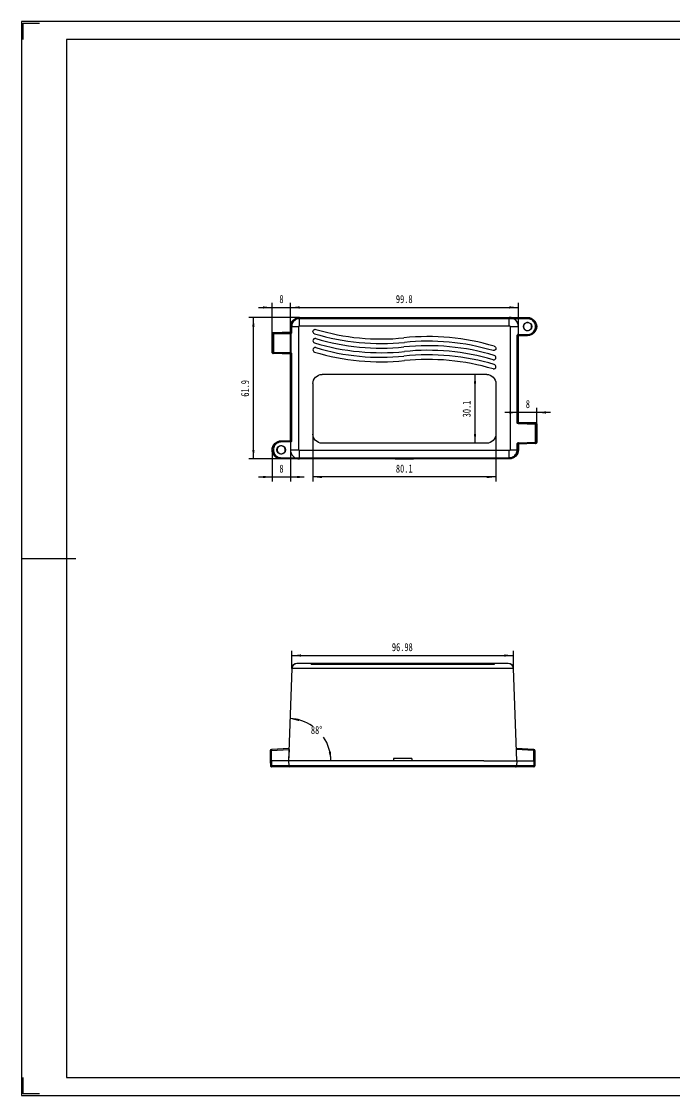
# Model space of a CAD drawing. Header units: millimetres. Extents: x 740 to 1405, y -292 to 177.
# Drawn here: x 739.7 to 1025.5, y -292.2 to 177.5 of the extents above; entities that cross this region are included whole.
import ezdxf

# ---------------------------------------------------------------- set-up
doc = ezdxf.new("R2010")
doc.units = ezdxf.units.MM
doc.layers.get('0').update_dxf_attribs({"lineweight": 0})
for name, color, linetype, lineweight in [('CAXA4', 3, 'Continuous', 25), ('图框_内框线', 5, 'Continuous', 50), ('图框_外框线', 7, 'Continuous', 0), ('图框_角线', 5, 'Continuous', 140)]:
    doc.layers.add(name, color=color, linetype=linetype, lineweight=lineweight)
doc.styles.add('标准', font='', dxfattribs={"width": 0.667})
doc.styles.get('标准').set_extended_font_data('FangSong_GB2312')
doc.dimstyles.new('标准', dxfattribs={"dimtxt": 3.5, "dimasz": 4, "dimexe": 2, "dimexo": 0, "dimtad": 1, "dimdsep": 46, "dimtxsty": '标准', "dimcen": 0, "dimdle": 6, "dimazin": 2, "dimtfac": 1, "dimtdec": 3, "dimtmove": 0, "dimatfit": 3, "dimfxl": 0, "dimtolj": 1, "dimtzin": 0, "dimarcsym": 0})

# ---------------------------------------------------------------- blocks, each defined once
blk = doc.blocks.new('*CAXBLOCK01')
at = {"layer": 'CAXA4', "linetype": 'Continuous', "lineweight": 25}
for points in [[(867.23, -21.71), (871.23, -21.21), (871.23, -22.21)], [(947.33, -21.71), (943.33, -21.21), (943.33, -22.21)]]:
    blk.add_hatch(color=0, dxfattribs=at).paths.add_polyline_path(points, flags=0)
at = {"layer": 'CAXA4', "color": 0, "linetype": 'Continuous', "lineweight": 25}
for p, q in [((867.23, -2.94), (867.23, -23.71)), ((947.33, -2.94), (947.33, -23.71)), ((947.33, -21.71), (867.23, -21.71))]:
    blk.add_line(p, q, dxfattribs=at)
at = {"layer": 'CAXA4', "color": 0, "linetype": 'Continuous', "lineweight": 25, "insert": (903.55, -16.29), "char_height": 3.5, "attachment_point": 1, "style": '标准'}
blk.add_mtext('\\fFangSong_GB2312|b0|i0|p34;80.1', dxfattribs=at)
blk = doc.blocks.new('*CAXBLOCK12')
at = {"layer": 'CAXA4', "linetype": 'Continuous', "lineweight": 25}
for points in [[(938.17, 23.16), (938.67, 19.16), (937.67, 19.16)], [(938.17, -6.94), (938.67, -2.94), (937.67, -2.94)]]:
    blk.add_hatch(color=0, dxfattribs=at).paths.add_polyline_path(points, flags=0)
at = {"layer": 'CAXA4', "color": 0, "linetype": 'Continuous', "lineweight": 25}
for p, q in [((943.33, 23.16), (936.17, 23.16)), ((938.17, -6.94), (938.17, 23.16)), ((943.33, -6.94), (936.17, -6.94))]:
    blk.add_line(p, q, dxfattribs=at)
at = {"layer": 'CAXA4', "color": 0, "linetype": 'Continuous', "lineweight": 25, "insert": (932.75, 4.38), "char_height": 3.5, "attachment_point": 1, "rotation": 90, "style": '标准'}
blk.add_mtext('\\fFangSong_GB2312|b0|i0|p34;30.1', dxfattribs=at)
blk = doc.blocks.new('*CAXBLOCK23')
at = {"layer": 'CAXA4', "linetype": 'Continuous', "lineweight": 25}
for points in [[(857.38, 52.42), (861.38, 51.92), (861.38, 52.92)], [(957.18, 52.42), (953.18, 51.92), (953.18, 52.92)]]:
    blk.add_hatch(color=0, dxfattribs=at).paths.add_polyline_path(points, flags=0)
at = {"layer": 'CAXA4', "color": 0, "linetype": 'Continuous', "lineweight": 25}
for p, q in [((857.38, 32.06), (857.38, 54.42)), ((857.38, 52.42), (957.18, 52.42)), ((957.18, 2.16), (957.18, 54.42))]:
    blk.add_line(p, q, dxfattribs=at)
at = {"layer": 'CAXA4', "color": 0, "linetype": 'Continuous', "lineweight": 25, "insert": (903.55, 57.84), "char_height": 3.5, "attachment_point": 1, "style": '标准'}
blk.add_mtext('\\fFangSong_GB2312|b0|i0|p34;99.8', dxfattribs=at)
blk = doc.blocks.new('*CAXBLOCK34')
at = {"layer": 'CAXA4', "linetype": 'Continuous', "lineweight": 25}
for points in [[(841.21, 48.06), (841.71, 44.06), (840.71, 44.06)], [(841.21, -13.84), (841.71, -9.84), (840.71, -9.84)]]:
    blk.add_hatch(color=0, dxfattribs=at).paths.add_polyline_path(points, flags=0)
at = {"layer": 'CAXA4', "color": 0, "linetype": 'Continuous', "lineweight": 25}
for p, q in [((861.38, 48.06), (839.21, 48.06)), ((841.21, -13.84), (841.21, 48.06)), ((853.38, -13.84), (839.21, -13.84))]:
    blk.add_line(p, q, dxfattribs=at)
at = {"layer": 'CAXA4', "color": 0, "linetype": 'Continuous', "lineweight": 25, "insert": (835.79, 13.38), "char_height": 3.5, "attachment_point": 1, "rotation": 90, "style": '标准'}
blk.add_mtext('\\fFangSong_GB2312|b0|i0|p34;61.9', dxfattribs=at)
blk = doc.blocks.new('*CAXBLOCK45')
at = {"layer": 'CAXA4', "linetype": 'Continuous', "lineweight": 25}
for points in [[(849.38, 52.42), (845.38, 51.92), (845.38, 52.92)], [(857.38, 52.42), (861.38, 51.92), (861.38, 52.92)]]:
    blk.add_hatch(color=0, dxfattribs=at).paths.add_polyline_path(points, flags=0)
at = {"layer": 'CAXA4', "color": 0, "linetype": 'Continuous', "lineweight": 25}
for p, q in [((843.38, 52.42), (863.38, 52.42)), ((849.38, 40.82), (849.38, 54.42)), ((857.38, 32.06), (857.38, 54.42))]:
    blk.add_line(p, q, dxfattribs=at)
at = {"layer": 'CAXA4', "color": 0, "linetype": 'Continuous', "lineweight": 25, "insert": (852.58, 57.84), "char_height": 3.5, "attachment_point": 1, "style": '标准'}
blk.add_mtext('\\fFangSong_GB2312|b0|i0|p34;8', dxfattribs=at)
blk = doc.blocks.new('*CAXBLOCK56')
at = {"layer": 'CAXA4', "linetype": 'Continuous', "lineweight": 25}
for points in [[(849.38, -21.71), (845.38, -22.21), (845.38, -21.21)], [(857.38, -21.71), (861.38, -22.21), (861.38, -21.21)]]:
    blk.add_hatch(color=0, dxfattribs=at).paths.add_polyline_path(points, flags=0)
at = {"layer": 'CAXA4', "color": 0, "linetype": 'Continuous', "lineweight": 25}
for p, q in [((849.38, -9.84), (849.38, -23.71)), ((857.38, -9.84), (857.38, -23.71)), ((843.38, -21.71), (863.38, -21.71))]:
    blk.add_line(p, q, dxfattribs=at)
at = {"layer": 'CAXA4', "color": 0, "linetype": 'Continuous', "lineweight": 25, "insert": (852.58, -16.29), "char_height": 3.5, "attachment_point": 1, "style": '标准'}
blk.add_mtext('\\fFangSong_GB2312|b0|i0|p34;8', dxfattribs=at)
blk = doc.blocks.new('*CAXBLOCK67')
at = {"layer": 'CAXA4', "linetype": 'Continuous', "lineweight": 25}
for points in [[(957.18, 6.51), (953.18, 7.01), (953.18, 6.01)], [(965.18, 6.51), (969.18, 7.01), (969.18, 6.01)]]:
    blk.add_hatch(color=0, dxfattribs=at).paths.add_polyline_path(points, flags=0)
at = {"layer": 'CAXA4', "color": 0, "linetype": 'Continuous', "lineweight": 25}
for p, q in [((971.18, 6.51), (951.18, 6.51)), ((957.18, 2.16), (957.18, 8.51)), ((965.18, 1.42), (965.18, 8.51))]:
    blk.add_line(p, q, dxfattribs=at)
at = {"layer": 'CAXA4', "color": 0, "linetype": 'Continuous', "lineweight": 25, "insert": (960.38, 11.93), "char_height": 3.5, "attachment_point": 1, "style": '标准'}
blk.add_mtext('\\fFangSong_GB2312|b0|i0|p34;8', dxfattribs=at)
blk = doc.blocks.new('*CAXBLOCK1415')
at = {"layer": 'CAXA4', "linetype": 'Continuous', "lineweight": 25}
for points in [[(857.25, -127.38), (861.32, -127.47), (861.07, -128.44)], [(875.1, -145.87), (875.16, -141.8), (874.18, -142.01)]]:
    blk.add_hatch(color=0, dxfattribs=at).paths.add_polyline_path(points, flags=0)
at = {"layer": 'CAXA4', "color": 0, "linetype": 'Continuous', "lineweight": 25}
for start, end in [(55.5135, 88), (0, 34.4062)]:
    blk.add_arc((856.6, -145.87), 18.5, start, end, dxfattribs=at)
at = {"layer": 'CAXA4', "color": 0, "linetype": 'Continuous', "lineweight": 25, "insert": (866.36, -130.62), "char_height": 3.5, "attachment_point": 1, "style": '标准'}
blk.add_mtext('\\fFangSong_GB2312|b0|i0|p34;88{%%D}', dxfattribs=at)
blk = doc.blocks.new('*CAXBLOCK1516')
at = {"layer": 'CAXA4', "linetype": 'Continuous', "lineweight": 25}
for points in [[(858.01, -99.77), (862.01, -100.27), (862.01, -99.27)], [(954.99, -99.77), (950.99, -100.27), (950.99, -99.27)]]:
    blk.add_hatch(color=0, dxfattribs=at).paths.add_polyline_path(points, flags=0)
at = {"layer": 'CAXA4', "color": 0, "linetype": 'Continuous', "lineweight": 25}
for p, q in [((858.01, -105.44), (858.01, -97.77)), ((954.99, -105.44), (954.99, -97.77)), ((858.01, -99.77), (954.99, -99.77))]:
    blk.add_line(p, q, dxfattribs=at)
at = {"layer": 'CAXA4', "color": 0, "linetype": 'Continuous', "lineweight": 25, "insert": (901.8, -94.35), "char_height": 3.5, "attachment_point": 1, "style": '标准'}
blk.add_mtext('\\fFangSong_GB2312|b0|i0|p34;96.98', dxfattribs=at)

msp = doc.modelspace()

# ---------------------------------------------------------------- linework, layer by layer
at = {"linetype": 'Continuous', "lineweight": 25}
for p, q in [((861.375, 44.395), (861.375, 48.056)), ((861.375, 48.056), (961.175, 48.056)), ((861.375, 47.974), (961.175, 47.974)), ((961.175, 47.494), (861.375, 47.494)), ((953.175, 44.395), (953.175, 48.056)), ((961.175, 47.494), (961.175, 48.056)), ((857.375, 44.056), (857.375, 41.556)), ((857.375, 44.056), (861.036, 44.056)), ((857.457, 41.476), (857.457, 44.056)), ((857.937, 44.056), (857.937, 41.524)), ((861.036, 44.056), (861.065, 44.193)), ((861.036, -9.844), (861.036, 44.056)), ((861.065, 44.193), (861.147, 44.307)), ((861.147, 44.307), (861.253, 44.373)), ((861.253, 44.373), (861.375, 44.395)), ((861.375, 44.395), (953.175, 44.395)), ((953.175, 44.395), (953.313, 44.366)), ((953.313, 44.366), (953.427, 44.284)), ((953.427, 44.284), (953.492, 44.178)), ((953.492, 44.178), (953.515, 44.056)), ((953.515, 44.056), (957.175, 44.056)), ((953.515, 44.056), (953.515, -9.844)), ((957.175, 2.156), (957.175, 44.056)), ((964.613, 44.056), (965.175, 44.056)), ((849.375, 40.821), (849.375, 32.79)), ((849.375, 40.821), (849.457, 40.741)), ((849.375, 40.821), (849.825, 40.821)), ((849.457, 32.87), (849.457, 40.741)), ((849.937, 40.741), (849.457, 40.741)), ((849.859, 41.321), (849.75, 41.3)), ((849.825, 40.821), (849.825, 32.79)), ((849.845, 40.841), (857.568, 41.083)), ((857.553, 41.561), (849.859, 41.321)), ((849.942, 41.241), (849.859, 41.321)), ((849.957, 40.762), (849.937, 40.741)), ((849.937, 40.741), (849.937, 32.87)), ((849.942, 41.241), (857.457, 41.476)), ((849.957, 40.762), (849.942, 41.241)), ((857.424, 40.995), (849.957, 40.762)), ((857.802, 41.142), (857.375, 41.556)), ((857.424, 40.995), (857.409, 41.475)), ((857.629, 41.028), (857.424, 40.995)), ((857.937, 41.524), (857.457, 41.524)), ((857.57, 41.083), (857.57, 32.529)), ((857.937, 41.524), (857.91, 41.318)), ((956.613, 40.09), (956.641, 40.299)), ((956.613, 40.09), (957.093, 40.09)), ((956.613, 2.124), (956.613, 40.09)), ((956.754, 40.477), (957.175, 40.056)), ((956.932, 40.59), (957.141, 40.618)), ((961.175, 40.138), (957.093, 40.138)), ((957.093, 2.076), (957.093, 40.138)), ((957.141, 40.618), (961.175, 40.618)), ((957.141, 40.618), (957.141, 40.138)), ((961.175, 40.056), (957.175, 40.056)), ((961.175, 40.056), (961.175, 40.618)), ((849.375, 32.79), (849.457, 32.87)), ((849.375, 32.79), (849.825, 32.79)), ((849.937, 32.87), (849.457, 32.87)), ((849.75, 32.311), (849.859, 32.291)), ((857.568, 32.529), (849.845, 32.77)), ((849.859, 32.291), (849.942, 32.37)), ((857.553, 32.05), (849.859, 32.291)), ((849.937, 32.87), (849.957, 32.85)), ((849.957, 32.85), (849.942, 32.37)), ((849.942, 32.37), (857.457, 32.136)), ((849.957, 32.85), (857.424, 32.616)), ((857.802, 32.469), (857.375, 32.056)), ((857.375, 32.056), (857.375, -9.844)), ((857.424, 32.616), (857.409, 32.137)), ((857.424, 32.616), (857.629, 32.583)), ((857.457, -5.926), (857.457, 32.136)), ((857.937, 32.088), (857.457, 32.088)), ((857.91, 32.293), (857.937, 32.088)), ((857.937, 32.088), (857.937, -5.878)), ((867.225, 19.156), (867.225, -2.944)), ((943.325, 23.156), (871.225, 23.156)), ((947.325, 19.156), (947.325, -2.944)), ((956.613, 2.124), (957.093, 2.124)), ((956.64, 1.918), (956.613, 2.124)), ((956.748, 1.742), (957.175, 2.156)), ((957.126, 1.595), (956.921, 1.628)), ((956.983, 1.683), (964.706, 1.441)), ((964.691, 1.921), (956.999, 2.161)), ((957.093, 2.076), (964.608, 1.841)), ((957.126, 1.595), (957.141, 2.075)), ((964.593, 1.362), (957.126, 1.595)), ((964.593, 1.362), (964.608, 1.841)), ((964.613, 1.341), (964.593, 1.362)), ((964.691, 1.921), (964.608, 1.841)), ((964.613, 1.341), (965.093, 1.341)), ((964.613, -6.53), (964.613, 1.341)), ((964.8, 1.9), (964.691, 1.921)), ((965.175, 1.421), (964.725, 1.421)), ((964.725, -6.61), (964.725, 1.421)), ((965.175, 1.421), (965.093, 1.341)), ((965.093, 1.341), (965.093, -6.53)), ((965.175, 1.421), (965.175, -6.61)), ((853.375, -6.406), (853.375, -5.844)), ((853.375, -5.844), (857.375, -5.844)), ((853.375, -5.926), (857.457, -5.926)), ((857.409, -6.406), (853.375, -6.406)), ((857.797, -6.266), (857.375, -5.844)), ((857.409, -6.406), (857.409, -5.926)), ((857.619, -6.378), (857.409, -6.406)), ((857.937, -5.878), (857.457, -5.878)), ((857.937, -5.878), (857.909, -6.088)), ((943.325, -6.944), (871.225, -6.944)), ((956.613, -7.312), (956.64, -7.107)), ((956.613, -7.312), (957.093, -7.312)), ((956.613, -9.844), (956.613, -7.312)), ((956.748, -6.931), (957.175, -7.344)), ((956.921, -6.817), (957.126, -6.784)), ((964.706, -6.63), (956.983, -6.871)), ((964.691, -7.109), (956.999, -7.35)), ((964.608, -7.03), (957.093, -7.264)), ((957.093, -9.844), (957.093, -7.264)), ((957.126, -6.784), (964.593, -6.55)), ((957.126, -6.784), (957.141, -7.263)), ((957.175, -7.344), (957.175, -9.844)), ((964.593, -6.55), (964.613, -6.53)), ((964.593, -6.55), (964.608, -7.03)), ((964.608, -7.03), (964.691, -7.109)), ((964.613, -6.53), (965.093, -6.53)), ((964.691, -7.109), (964.8, -7.089)), ((965.175, -6.61), (964.725, -6.61)), ((965.175, -6.61), (965.093, -6.53)), ((849.375, -9.844), (849.937, -9.844)), ((853.375, -13.844), (853.375, -13.282)), ((853.375, -13.282), (953.175, -13.282)), ((953.175, -13.762), (853.375, -13.762)), ((953.175, -13.844), (853.375, -13.844)), ((857.375, -9.844), (861.036, -9.844)), ((861.058, -9.966), (861.036, -9.844)), ((861.123, -10.072), (861.058, -9.966)), ((861.237, -10.155), (861.123, -10.072)), ((861.375, -10.184), (861.237, -10.155)), ((861.375, -13.844), (861.375, -10.184)), ((953.175, -10.184), (861.375, -10.184)), ((903.275, -13.809), (911.275, -13.809)), ((953.297, -10.161), (953.175, -10.184)), ((953.175, -13.844), (953.175, -10.184)), ((953.403, -10.096), (953.297, -10.161)), ((953.486, -9.982), (953.403, -10.096)), ((953.515, -9.844), (953.486, -9.982)), ((953.515, -9.844), (957.175, -9.844)), ((860.261, -103.273), (859.581, -103.378)), ((860.6, -103.273), (860.261, -103.273)), ((952.4, -103.273), (860.6, -103.273)), ((866.45, -103.273), (866.45, -103.773)), ((867.16, -103.273), (867.16, -103.773)), ((867.741, -103.273), (867.741, -103.773)), ((870.45, -103.273), (870.45, -103.773)), ((906.294, -103.273), (906.294, -103.773)), ((906.5, -103.273), (906.5, -103.773)), ((942.55, -103.273), (942.55, -103.773)), ((945.265, -103.273), (945.265, -103.773)), ((945.835, -103.273), (945.835, -103.773)), ((946.55, -103.273), (946.55, -103.773)), ((952.74, -103.273), (952.4, -103.273)), ((858.012, -105.444), (856.6, -145.873)), ((954.988, -105.444), (858.012, -105.444)), ((946.55, -103.773), (866.45, -103.773)), ((956.4, -145.873), (954.988, -105.444)), ((856.793, -140.361), (849.07, -140.843)), ((849.085, -141.322), (856.776, -140.842)), ((856.778, -140.841), (856.6, -145.873)), ((963.931, -140.843), (956.208, -140.361)), ((963.916, -141.322), (956.224, -140.842)), ((849.085, -141.322), (848.6, -141.323)), ((848.6, -141.323), (848.6, -145.873)), ((849.085, -145.873), (849.085, -141.322)), ((910.5, -144.873), (902.5, -144.873)), ((902.5, -144.873), (902.5, -145.873)), ((910.5, -144.873), (910.5, -145.873)), ((963.916, -141.322), (964.4, -141.323)), ((963.916, -145.873), (963.916, -141.322)), ((964.4, -141.323), (964.4, -145.873)), ((848.6, -145.873), (848.682, -148.011)), ((857.8, -145.873), (848.6, -145.873)), ((848.682, -148.011), (848.724, -148.189)), ((964.318, -148.011), (848.682, -148.011)), ((849.085, -145.873), (849.167, -148.011)), ((852.6, -148.473), (849.162, -148.473)), ((856.634, -148.473), (852.6, -148.473)), ((856.6, -145.873), (856.682, -148.011)), ((856.634, -148.473), (856.634, -148.011)), ((857.162, -148.473), (856.634, -148.473)), ((856.682, -148.011), (856.724, -148.189)), ((856.83, -148.339), (856.724, -148.189)), ((955.838, -148.473), (857.162, -148.473)), ((860.8, -145.873), (857.8, -145.873)), ((942, -145.873), (860.8, -145.873)), ((942, -145.873), (955.301, -145.873)), ((955.301, -145.873), (964.4, -145.873)), ((956.366, -148.473), (955.838, -148.473)), ((956.171, -148.338), (956.277, -148.189)), ((956.277, -148.186), (956.173, -148.337)), ((956.318, -148.011), (956.277, -148.186)), ((956.4, -145.873), (956.318, -148.011)), ((956.366, -148.473), (956.366, -148.011)), ((960.4, -148.473), (956.366, -148.473)), ((963.838, -148.473), (960.4, -148.473)), ((963.916, -145.873), (963.834, -148.011)), ((963.838, -148.473), (964.018, -148.438)), ((964.276, -148.189), (964.318, -148.011)), ((964.4, -145.873), (964.318, -148.011))]:
    msp.add_line(p, q, dxfattribs=at)
for points in [[(849.519, 41.173), (849.465, 41.105), (849.422, 41.022), (849.392, 40.927), (849.375, 40.821)], [(849.375, 32.791), (849.392, 32.685), (849.422, 32.589), (849.465, 32.507), (849.519, 32.439)], [(965.175, 1.421), (965.159, 1.527), (965.129, 1.622), (965.085, 1.705), (965.031, 1.773)], [(965.031, -6.961), (965.085, -6.893), (965.129, -6.811), (965.159, -6.715), (965.175, -6.609)], [(954.531, -104.16), (954.035, -103.683), (953.419, -103.378), (952.74, -103.273)], [(859.581, -103.378), (858.965, -103.683), (858.47, -104.16), (858.142, -104.764), (858.012, -105.444)], [(954.988, -105.444), (954.858, -104.764), (954.53, -104.16)], [(848.724, -148.189), (848.829, -148.338), (848.982, -148.438), (849.162, -148.473)], [(856.682, -148.01), (856.693, -148.092), (856.716, -148.169), (856.75, -148.238)], [(856.692, -148.09), (856.714, -148.166), (856.747, -148.234)], [(857.162, -148.473), (856.983, -148.438), (856.83, -148.339)], [(956.173, -148.337), (956.019, -148.437), (955.838, -148.473)], [(956.251, -148.238), (956.284, -148.169), (956.308, -148.093)], [(956.253, -148.234), (956.286, -148.166), (956.308, -148.091), (956.318, -148.011)], [(964.018, -148.438), (964.171, -148.338), (964.277, -148.189)]]:
    msp.add_lwpolyline(points, dxfattribs=at)
for centre in [(961.175, 44.056), (853.375, -9.844)]:
    msp.add_circle(centre, 1.85, dxfattribs=at)
for centre, radius, start, end in [((897.016, 136.948), 98.319, 253.14932, 275.86898), ((897.017, 136.954), 100.325, 253.14932, 275.86898), ((897.016, 132.948), 98.319, 253.14932, 275.86898), ((917.535, -62.639), 102.322, 73.4918, 95.87064), ((917.536, -62.633), 100.316, 73.4918, 95.87064), ((957.111, 40.127), 0.5, 135.58394, 159.86548), ((957.104, 40.12), 0.5, 110.13452, 134.41607), ((897.017, 132.954), 100.325, 253.14932, 275.86898), ((897.017, 128.954), 100.325, 253.14932, 275.86898), ((897.016, 128.948), 98.319, 253.14932, 275.86898), ((917.535, -66.639), 102.322, 73.4918, 95.87064), ((917.536, -66.633), 100.316, 73.4918, 95.87064), ((917.535, -70.639), 102.322, 73.4918, 95.87064), ((917.536, -70.633), 100.316, 73.4918, 95.87064), ((860.261, -105.523), 2.25, 90, 178), ((952.74, -105.523), 2.25, 2, 90), ((849.08, -141.323), 0.48, 93.57633, 180), ((963.92, -141.323), 0.48, 0, 86.42367), ((849.162, -147.993), 0.48, 182.2026, 270), ((857.162, -147.993), 0.48, 182.2026, 270), ((955.838, -147.993), 0.48, 270, 357.7974), ((963.838, -147.993), 0.48, 270, 357.7974)]:
    msp.add_arc(centre, radius, start, end, dxfattribs=at)
for points in [[(857.375, 44.056), (857.375, 46.15), (859.281, 48.056), (861.375, 48.056)], [(857.457, 44.056), (857.457, 46.107), (859.324, 47.974), (861.375, 47.974)], [(957.175, 44.056), (957.175, 46.15), (955.269, 48.056), (953.175, 48.056)], [(961.175, 48.056), (963.269, 48.056), (965.175, 46.15), (965.175, 44.056)], [(961.175, 47.974), (963.226, 47.974), (965.093, 46.107), (965.093, 44.056)], [(867.225, 41.894), (867.225, 42.516), (867.921, 43.032), (868.516, 42.851)], [(965.175, 44.056), (965.175, 41.961), (963.269, 40.056), (961.175, 40.056)], [(965.093, 44.056), (965.093, 42.004), (963.226, 40.138), (961.175, 40.138)], [(849.859, 41.321), (849.628, 41.314), (849.375, 41.053), (849.375, 40.821)], [(867.935, 40.938), (867.528, 41.061), (867.225, 41.469), (867.225, 41.894)], [(868.516, 38.851), (867.921, 39.032), (867.225, 38.516), (867.225, 37.894)], [(867.225, 37.894), (867.225, 37.469), (867.528, 37.061), (867.935, 36.938)], [(868.516, 34.851), (867.921, 35.032), (867.225, 34.516), (867.225, 33.894)], [(867.225, 33.894), (867.225, 33.469), (867.528, 33.061), (867.935, 32.938)], [(947.325, 34.505), (947.325, 33.886), (946.635, 33.37), (946.04, 33.547)], [(946.61, 35.464), (947.02, 35.342), (947.325, 34.933), (947.325, 34.505)], [(849.375, 32.79), (849.375, 32.558), (849.628, 32.298), (849.859, 32.291)], [(946.04, 29.547), (946.635, 29.37), (947.325, 29.886), (947.325, 30.505)], [(947.325, 30.505), (947.325, 30.933), (947.02, 31.342), (946.61, 31.464)], [(946.04, 25.547), (946.635, 25.37), (947.325, 25.886), (947.325, 26.505)], [(947.325, 26.505), (947.325, 26.933), (947.02, 27.342), (946.61, 27.464)], [(867.225, 19.156), (867.225, 21.25), (869.131, 23.156), (871.225, 23.156)], [(943.325, 23.156), (945.419, 23.156), (947.325, 21.25), (947.325, 19.156)], [(964.691, 1.921), (964.923, 1.914), (965.175, 1.653), (965.175, 1.421)], [(871.225, -6.944), (869.131, -6.944), (867.225, -5.039), (867.225, -2.944)], [(947.325, -2.944), (947.325, -5.039), (945.419, -6.944), (943.325, -6.944)], [(849.375, -9.844), (849.375, -7.75), (851.281, -5.844), (853.375, -5.844)], [(849.457, -9.844), (849.457, -7.793), (851.324, -5.926), (853.375, -5.926)], [(964.691, -7.109), (964.923, -7.102), (965.175, -6.842), (965.175, -6.61)], [(853.375, -13.844), (851.281, -13.844), (849.375, -11.939), (849.375, -9.844)], [(853.375, -13.762), (851.324, -13.762), (849.457, -11.896), (849.457, -9.844)], [(857.375, -9.844), (857.375, -11.939), (859.281, -13.844), (861.375, -13.844)], [(957.175, -9.844), (957.175, -11.939), (955.269, -13.844), (953.175, -13.844)], [(957.093, -9.844), (957.093, -11.896), (955.226, -13.762), (953.175, -13.762)]]:
    msp.add_open_spline(points, degree=3, dxfattribs=at)
for points, knots in [([(861.375, 47.494), (861.082, 47.496), (860.482, 47.418), (859.641, 47.07), (858.909, 46.51), (858.353, 45.775), (858.009, 44.938), (857.933, 44.344), (857.937, 44.056)], [0, 0, 0, 0, 0.8794972, 1.7898986, 2.6996895, 3.6142486, 4.5214983, 5.3856849, 5.3856849, 5.3856849, 5.3856849]), ([(961.175, 40.618), (961.493, 40.616), (962.144, 40.708), (963.044, 41.115), (963.802, 41.765), (964.344, 42.604), (964.626, 43.564), (964.624, 44.565), (964.337, 45.522), (963.791, 46.361), (963.028, 47.006), (962.132, 47.408), (961.487, 47.498), (961.175, 47.494)], [0, 0, 0, 0, 0.9536754, 1.9416443, 2.9252239, 3.9090745, 4.8962247, 5.8850643, 6.8710032, 7.8547635, 8.8444743, 9.8283521, 10.7648816, 10.7648816, 10.7648816, 10.7648816]), ([(861.036, 44.056), (861.035, 44.114), (861.067, 44.233), (861.197, 44.363), (861.317, 44.396), (861.375, 44.395)], [0, 0, 0, 0, 0.17356774, 0.35251784, 0.52727091, 0.52727091, 0.52727091, 0.52727091]), ([(953.175, 44.395), (953.233, 44.396), (953.353, 44.364), (953.483, 44.234), (953.515, 44.114), (953.515, 44.056)], [0, 0, 0, 0, 0.17356774, 0.35251784, 0.52727091, 0.52727091, 0.52727091, 0.52727091]), ([(962.925, 44.056), (962.925, 44.253), (962.856, 44.658), (962.551, 45.195), (962.074, 45.599), (961.491, 45.814), (960.866, 45.814), (960.283, 45.6), (959.803, 45.2), (959.497, 44.658), (959.425, 44.246), (959.425, 44.042)], [0, 0, 0, 0, 0.591691, 1.2049592, 1.817307, 2.4271597, 3.0325169, 3.652259, 4.2549173, 4.8690856, 5.4817784, 5.4817784, 5.4817784, 5.4817784]), ([(959.425, 44.042), (959.425, 43.839), (959.502, 43.432), (959.818, 42.895), (960.302, 42.502), (960.89, 42.291), (961.512, 42.302), (962.095, 42.524), (962.563, 42.935), (962.865, 43.467), (962.925, 43.865), (962.925, 44.056)], [0, 0, 0, 0, 0.6073206, 1.2127758, 1.8315885, 2.441842, 3.0487538, 3.6590949, 4.2733283, 4.8837319, 5.4552833, 5.4552833, 5.4552833, 5.4552833]), ([(849.375, 40.821), (849.375, 40.881), (849.402, 41.009), (849.512, 41.173), (849.673, 41.288), (849.799, 41.319), (849.859, 41.321)], [0, 0, 0, 0, 0.18047211, 0.37960747, 0.57907606, 0.75960874, 0.75960874, 0.75960874, 0.75960874]), ([(849.457, 40.741), (849.457, 40.802), (849.485, 40.929), (849.595, 41.093), (849.755, 41.208), (849.882, 41.239), (849.942, 41.241)], [0, 0, 0, 0, 0.18047211, 0.37960747, 0.57907606, 0.75960874, 0.75960874, 0.75960874, 0.75960874]), ([(849.859, 41.321), (849.858, 41.321), (849.856, 41.316), (849.854, 41.308), (849.852, 41.294), (849.85, 41.276), (849.848, 41.254), (849.846, 41.216), (849.844, 41.162), (849.842, 41.09), (849.842, 41.01), (849.842, 40.926), (849.844, 40.87), (849.845, 40.841)], [0, 0, 0, 0, 0.00393161, 0.01276232, 0.02654795, 0.04496185, 0.06762256, 0.09413305, 0.15708731, 0.23057559, 0.31133236, 0.39608898, 0.48157878, 0.48157878, 0.48157878, 0.48157878]), ([(857.424, 40.995), (857.442, 40.996), (857.477, 40.997), (857.529, 41.002), (857.572, 41.01), (857.605, 41.02), (857.629, 41.028), (857.652, 41.038), (857.683, 41.053), (857.721, 41.075), (857.763, 41.106), (857.79, 41.13), (857.802, 41.142)], [0, 0, 0, 0, 0.05253973, 0.10507945, 0.15761918, 0.18388904, 0.2101589, 0.23597905, 0.2617992, 0.3134395, 0.3650798, 0.4167201, 0.4167201, 0.4167201, 0.4167201]), ([(857.568, 41.083), (857.568, 41.149), (857.564, 41.265), (857.569, 41.431), (857.551, 41.5), (857.559, 41.562), (857.551, 41.561)], [0, 0, 0, 0, 0.20057981, 0.3610422, 0.45464875, 0.47968777, 0.47968777, 0.47968777, 0.47968777]), ([(857.91, 41.318), (857.894, 41.274), (857.851, 41.19), (857.753, 41.09), (857.672, 41.045), (857.629, 41.028)], [0, 0, 0, 0, 0.14111196, 0.27780409, 0.41533202, 0.41533202, 0.41533202, 0.41533202]), ([(857.937, 41.524), (857.937, 41.507), (857.937, 41.472), (857.933, 41.419), (857.926, 41.376), (857.918, 41.343), (857.91, 41.318), (857.901, 41.295), (857.887, 41.263), (857.867, 41.225), (857.837, 41.182), (857.814, 41.155), (857.802, 41.142)], [0, 0, 0, 0, 0.05253973, 0.10507945, 0.15761918, 0.18388904, 0.2101589, 0.23597905, 0.2617992, 0.3134395, 0.3650798, 0.4167201, 0.4167201, 0.4167201, 0.4167201]), ([(956.613, 40.09), (956.613, 40.108), (956.614, 40.143), (956.617, 40.197), (956.624, 40.241), (956.633, 40.275), (956.641, 40.299), (956.651, 40.323), (956.665, 40.355), (956.686, 40.394), (956.717, 40.438), (956.741, 40.465), (956.754, 40.477)], [0, 0, 0, 0, 0.053495, 0.10699, 0.160485, 0.1872325, 0.21398001, 0.24025561, 0.26653121, 0.31908241, 0.37163361, 0.42418481, 0.42418481, 0.42418481, 0.42418481]), ([(957.141, 40.618), (957.123, 40.618), (957.087, 40.617), (957.034, 40.613), (956.99, 40.607), (956.956, 40.598), (956.932, 40.59), (956.908, 40.58), (956.876, 40.566), (956.837, 40.544), (956.793, 40.514), (956.766, 40.49), (956.754, 40.477)], [0, 0, 0, 0, 0.053495, 0.10699, 0.160485, 0.1872325, 0.21398001, 0.24025561, 0.26653121, 0.31908241, 0.37163361, 0.42418481, 0.42418481, 0.42418481, 0.42418481]), ([(849.859, 32.291), (849.799, 32.293), (849.673, 32.324), (849.513, 32.439), (849.402, 32.603), (849.375, 32.73), (849.375, 32.79)], [0, 0, 0, 0, 0.18047211, 0.37960747, 0.57907606, 0.75960874, 0.75960874, 0.75960874, 0.75960874]), ([(849.942, 32.37), (849.882, 32.372), (849.755, 32.403), (849.595, 32.519), (849.485, 32.682), (849.457, 32.81), (849.457, 32.87)], [0, 0, 0, 0, 0.18047211, 0.37960747, 0.57907606, 0.75960874, 0.75960874, 0.75960874, 0.75960874]), ([(849.845, 32.77), (849.844, 32.742), (849.842, 32.685), (849.842, 32.602), (849.842, 32.522), (849.844, 32.45), (849.846, 32.395), (849.848, 32.358), (849.85, 32.335), (849.852, 32.317), (849.854, 32.303), (849.856, 32.296), (849.858, 32.291), (849.859, 32.291)], [0, 0, 0, 0, 0.0854898, 0.17024642, 0.2510032, 0.32449148, 0.38744573, 0.41395623, 0.43661694, 0.45503084, 0.46881646, 0.47764717, 0.48157878, 0.48157878, 0.48157878, 0.48157878]), ([(857.424, 32.616), (857.442, 32.616), (857.477, 32.614), (857.529, 32.609), (857.572, 32.601), (857.605, 32.592), (857.629, 32.584), (857.652, 32.573), (857.683, 32.559), (857.721, 32.537), (857.763, 32.506), (857.79, 32.482), (857.802, 32.469)], [0, 0, 0, 0, 0.05253973, 0.10507945, 0.15761918, 0.18388904, 0.2101589, 0.23597905, 0.2617992, 0.3134395, 0.3650798, 0.4167201, 0.4167201, 0.4167201, 0.4167201]), ([(857.551, 32.05), (857.561, 32.05), (857.549, 32.122), (857.569, 32.193), (857.564, 32.355), (857.568, 32.466), (857.568, 32.529)], [0, 0, 0, 0, 0.03202802, 0.13565399, 0.29010615, 0.47949299, 0.47949299, 0.47949299, 0.47949299]), ([(857.629, 32.583), (857.672, 32.566), (857.753, 32.521), (857.851, 32.421), (857.894, 32.337), (857.91, 32.293)], [0, 0, 0, 0, 0.13806786, 0.27492457, 0.41533163, 0.41533163, 0.41533163, 0.41533163]), ([(857.937, 32.088), (857.937, 32.105), (857.937, 32.14), (857.933, 32.193), (857.926, 32.236), (857.918, 32.269), (857.91, 32.293), (857.901, 32.317), (857.887, 32.348), (857.867, 32.386), (857.837, 32.43), (857.814, 32.457), (857.802, 32.469)], [0, 0, 0, 0, 0.05253973, 0.10507945, 0.15761918, 0.18388904, 0.2101589, 0.23597905, 0.2617992, 0.3134395, 0.3650798, 0.4167201, 0.4167201, 0.4167201, 0.4167201]), ([(956.613, 2.124), (956.613, 2.107), (956.614, 2.072), (956.617, 2.019), (956.624, 1.976), (956.632, 1.943), (956.64, 1.918), (956.649, 1.895), (956.663, 1.863), (956.684, 1.825), (956.713, 1.782), (956.736, 1.755), (956.748, 1.742)], [0, 0, 0, 0, 0.05253973, 0.10507945, 0.15761918, 0.18388904, 0.2101589, 0.23597905, 0.2617992, 0.3134395, 0.3650798, 0.4167201, 0.4167201, 0.4167201, 0.4167201]), ([(956.921, 1.628), (956.878, 1.645), (956.797, 1.69), (956.699, 1.791), (956.656, 1.874), (956.64, 1.918)], [0, 0, 0, 0, 0.13806786, 0.27492457, 0.41533162, 0.41533162, 0.41533162, 0.41533162]), ([(957.126, 1.595), (957.108, 1.596), (957.073, 1.597), (957.021, 1.602), (956.978, 1.61), (956.945, 1.62), (956.921, 1.628), (956.898, 1.638), (956.867, 1.653), (956.829, 1.675), (956.787, 1.706), (956.761, 1.73), (956.748, 1.742)], [0, 0, 0, 0, 0.05253973, 0.10507945, 0.15761918, 0.18388904, 0.2101589, 0.23597905, 0.2617992, 0.3134395, 0.3650798, 0.4167201, 0.4167201, 0.4167201, 0.4167201]), ([(956.999, 2.161), (956.989, 2.162), (957.001, 2.09), (956.981, 2.019), (956.986, 1.856), (956.983, 1.746), (956.983, 1.683)], [0, 0, 0, 0, 0.03202802, 0.13565399, 0.29010615, 0.47949299, 0.47949299, 0.47949299, 0.47949299]), ([(964.608, 1.841), (964.669, 1.839), (964.795, 1.808), (964.955, 1.693), (965.066, 1.529), (965.093, 1.402), (965.093, 1.341)], [0, 0, 0, 0, 0.18047211, 0.37960747, 0.57907606, 0.75960874, 0.75960874, 0.75960874, 0.75960874]), ([(964.691, 1.921), (964.751, 1.919), (964.877, 1.888), (965.037, 1.773), (965.148, 1.609), (965.175, 1.481), (965.175, 1.421)], [0, 0, 0, 0, 0.18006004, 0.37910255, 0.57893139, 0.75959925, 0.75959925, 0.75959925, 0.75959925]), ([(964.706, 1.441), (964.707, 1.47), (964.708, 1.526), (964.708, 1.61), (964.708, 1.69), (964.706, 1.762), (964.704, 1.816), (964.702, 1.854), (964.7, 1.876), (964.698, 1.894), (964.696, 1.908), (964.694, 1.916), (964.692, 1.921), (964.691, 1.921)], [0, 0, 0, 0, 0.0854898, 0.17024642, 0.2510032, 0.32449148, 0.38744573, 0.41395623, 0.43661694, 0.45503084, 0.46881646, 0.47764717, 0.48157878, 0.48157878, 0.48157878, 0.48157878]), ([(853.375, -6.406), (853.057, -6.404), (852.406, -6.496), (851.506, -6.903), (850.748, -7.553), (850.206, -8.392), (849.924, -9.352), (849.927, -10.353), (850.213, -11.311), (850.759, -12.149), (851.522, -12.794), (852.418, -13.197), (853.063, -13.286), (853.375, -13.282)], [0, 0, 0, 0, 0.9536754, 1.9416443, 2.9252239, 3.9090745, 4.8962247, 5.8850643, 6.8710032, 7.8547635, 8.8444743, 9.8283521, 10.7648816, 10.7648816, 10.7648816, 10.7648816]), ([(855.125, -9.844), (855.125, -9.647), (855.056, -9.242), (854.751, -8.705), (854.274, -8.301), (853.691, -8.086), (853.066, -8.086), (852.483, -8.3), (852.003, -8.7), (851.697, -9.242), (851.625, -9.654), (851.625, -9.858)], [0, 0, 0, 0, 0.591691, 1.2049592, 1.817307, 2.4271597, 3.0325169, 3.652259, 4.2549173, 4.8690856, 5.4817784, 5.4817784, 5.4817784, 5.4817784]), ([(857.409, -6.406), (857.427, -6.406), (857.463, -6.406), (857.516, -6.402), (857.56, -6.395), (857.594, -6.386), (857.619, -6.378), (857.643, -6.369), (857.674, -6.354), (857.713, -6.333), (857.757, -6.302), (857.784, -6.278), (857.797, -6.266)], [0, 0, 0, 0, 0.053495, 0.10699, 0.160485, 0.1872325, 0.21398001, 0.24025561, 0.26653121, 0.31908241, 0.37163361, 0.42418481, 0.42418481, 0.42418481, 0.42418481]), ([(857.909, -6.088), (857.893, -6.132), (857.849, -6.215), (857.748, -6.317), (857.663, -6.361), (857.619, -6.378)], [0, 0, 0, 0, 0.14052208, 0.27978227, 0.42272209, 0.42272209, 0.42272209, 0.42272209]), ([(857.937, -5.878), (857.937, -5.896), (857.937, -5.932), (857.933, -5.985), (857.926, -6.029), (857.917, -6.063), (857.909, -6.088), (857.9, -6.112), (857.885, -6.143), (857.864, -6.182), (857.833, -6.226), (857.809, -6.253), (857.797, -6.266)], [0, 0, 0, 0, 0.053495, 0.10699, 0.160485, 0.1872325, 0.21398001, 0.24025561, 0.26653121, 0.31908241, 0.37163361, 0.42418481, 0.42418481, 0.42418481, 0.42418481]), ([(956.613, -7.312), (956.613, -7.295), (956.614, -7.26), (956.617, -7.207), (956.624, -7.164), (956.632, -7.131), (956.64, -7.107), (956.649, -7.083), (956.663, -7.052), (956.684, -7.014), (956.713, -6.97), (956.736, -6.943), (956.748, -6.931)], [0, 0, 0, 0, 0.05253973, 0.10507945, 0.15761918, 0.18388904, 0.2101589, 0.23597905, 0.2617992, 0.3134395, 0.3650798, 0.4167201, 0.4167201, 0.4167201, 0.4167201]), ([(956.64, -7.107), (956.656, -7.063), (956.699, -6.979), (956.797, -6.879), (956.878, -6.834), (956.921, -6.817)], [0, 0, 0, 0, 0.14111196, 0.27780409, 0.41533202, 0.41533202, 0.41533202, 0.41533202]), ([(957.126, -6.784), (957.108, -6.784), (957.073, -6.786), (957.021, -6.791), (956.978, -6.799), (956.945, -6.808), (956.921, -6.816), (956.898, -6.827), (956.867, -6.841), (956.829, -6.863), (956.787, -6.894), (956.761, -6.918), (956.748, -6.931)], [0, 0, 0, 0, 0.05253973, 0.10507945, 0.15761918, 0.18388904, 0.2101589, 0.23597905, 0.2617992, 0.3134395, 0.3650798, 0.4167201, 0.4167201, 0.4167201, 0.4167201]), ([(956.983, -6.871), (956.983, -6.938), (956.986, -7.054), (956.982, -7.22), (956.999, -7.288), (956.991, -7.35), (956.999, -7.35)], [0, 0, 0, 0, 0.20057981, 0.3610422, 0.45464875, 0.47968777, 0.47968777, 0.47968777, 0.47968777]), ([(965.093, -6.53), (965.093, -6.59), (965.066, -6.718), (964.956, -6.881), (964.795, -6.996), (964.669, -7.028), (964.608, -7.03)], [0, 0, 0, 0, 0.18047211, 0.37960747, 0.57907606, 0.75960874, 0.75960874, 0.75960874, 0.75960874]), ([(965.175, -6.61), (965.175, -6.67), (965.148, -6.797), (965.038, -6.961), (964.878, -7.076), (964.751, -7.107), (964.691, -7.109)], [0, 0, 0, 0, 0.18006004, 0.37910255, 0.57893139, 0.75959925, 0.75959925, 0.75959925, 0.75959925]), ([(964.706, -6.63), (964.707, -6.658), (964.708, -6.715), (964.708, -6.798), (964.708, -6.878), (964.706, -6.95), (964.704, -7.005), (964.702, -7.042), (964.7, -7.065), (964.698, -7.083), (964.696, -7.097), (964.694, -7.104), (964.692, -7.109), (964.691, -7.109)], [0, 0, 0, 0, 0.0854898, 0.17024642, 0.2510032, 0.32449148, 0.38744573, 0.41395623, 0.43661694, 0.45503084, 0.46881646, 0.47764717, 0.48157878, 0.48157878, 0.48157878, 0.48157878]), ([(851.625, -9.858), (851.625, -10.061), (851.702, -10.468), (852.018, -11.005), (852.502, -11.398), (853.09, -11.609), (853.712, -11.598), (854.295, -11.376), (854.763, -10.965), (855.065, -10.433), (855.125, -10.035), (855.125, -9.844)], [0, 0, 0, 0, 0.6073206, 1.2127758, 1.8315885, 2.441842, 3.0487538, 3.6590949, 4.2733283, 4.8837319, 5.4552833, 5.4552833, 5.4552833, 5.4552833]), ([(861.375, -10.184), (861.317, -10.184), (861.198, -10.152), (861.068, -10.023), (861.035, -9.902), (861.036, -9.844)], [0, 0, 0, 0, 0.17356774, 0.35251784, 0.52727091, 0.52727091, 0.52727091, 0.52727091]), ([(953.175, -13.282), (953.468, -13.284), (954.068, -13.206), (954.909, -12.859), (955.642, -12.298), (956.197, -11.563), (956.541, -10.726), (956.617, -10.132), (956.613, -9.844)], [0, 0, 0, 0, 0.8794972, 1.7898986, 2.6996895, 3.6142486, 4.5214983, 5.3856849, 5.3856849, 5.3856849, 5.3856849]), ([(953.515, -9.844), (953.515, -9.902), (953.483, -10.022), (953.354, -10.152), (953.233, -10.184), (953.175, -10.184)], [0, 0, 0, 0, 0.17356774, 0.35251784, 0.52727091, 0.52727091, 0.52727091, 0.52727091]), ([(849.07, -140.843), (849.069, -140.843), (849.069, -140.845), (849.068, -140.848), (849.067, -140.856), (849.067, -140.87), (849.067, -140.888), (849.067, -140.91), (849.067, -140.937), (849.068, -140.966), (849.069, -141.012), (849.072, -141.074), (849.075, -141.154), (849.079, -141.237), (849.083, -141.294), (849.085, -141.322)], [0, 0, 0, 0, 0.00098807, 0.00325226, 0.01177418, 0.0253657, 0.04363873, 0.0661905, 0.09261423, 0.12250158, 0.15544351, 0.22885319, 0.3095665, 0.39430559, 0.47979315, 0.47979315, 0.47979315, 0.47979315]), ([(963.931, -140.843), (963.931, -140.843), (963.932, -140.845), (963.932, -140.848), (963.933, -140.856), (963.933, -140.87), (963.933, -140.888), (963.933, -140.91), (963.933, -140.937), (963.932, -140.966), (963.931, -141.012), (963.929, -141.074), (963.925, -141.154), (963.921, -141.237), (963.918, -141.294), (963.916, -141.322)], [0, 0, 0, 0, 0.00098807, 0.00325226, 0.01177418, 0.0253657, 0.04363873, 0.0661905, 0.09261423, 0.12250158, 0.15544351, 0.22885319, 0.3095665, 0.39430559, 0.47979315, 0.47979315, 0.47979315, 0.47979315]), ([(848.682, -148.011), (848.682, -147.999), (848.761, -148.029), (848.835, -148.001), (848.999, -148.015), (849.108, -148.011), (849.167, -148.011)], [0, 0, 0, 0, 0.03606005, 0.14587658, 0.30870615, 0.48438262, 0.48438262, 0.48438262, 0.48438262]), ([(849.182, -148.473), (849.17, -148.473), (849.185, -148.404), (849.164, -148.334), (849.17, -148.179), (849.167, -148.072), (849.167, -148.011)], [0, 0, 0, 0, 0.03423136, 0.12983546, 0.27931547, 0.46216029, 0.46216029, 0.46216029, 0.46216029]), ([(856.649, -148.473), (856.649, -148.473), (856.647, -148.468), (856.646, -148.463), (856.645, -148.451), (856.644, -148.436), (856.642, -148.417), (856.641, -148.394), (856.64, -148.368), (856.639, -148.343), (856.638, -148.322), (856.638, -148.299), (856.637, -148.268), (856.636, -148.229), (856.636, -148.188), (856.635, -148.146), (856.635, -148.102), (856.635, -148.057), (856.634, -148.026), (856.634, -148.011)], [0, 0, 0, 0, 0.00263799, 0.00937977, 0.02035537, 0.03551752, 0.05477125, 0.07791638, 0.10472619, 0.13497463, 0.15131358, 0.16840976, 0.20470242, 0.24350981, 0.28448891, 0.32727826, 0.37147274, 0.41666376, 0.46244268, 0.46244268, 0.46244268, 0.46244268]), ([(857.027, -148.473), (857.005, -148.473), (856.96, -148.466), (856.895, -148.44), (856.847, -148.404), (856.812, -148.369), (856.791, -148.344), (856.776, -148.322), (856.761, -148.299), (856.744, -148.269), (856.727, -148.23), (856.712, -148.189), (856.7, -148.146), (856.691, -148.102), (856.685, -148.057), (856.683, -148.026), (856.682, -148.011)], [0, 0, 0, 0, 0.06620486, 0.13456148, 0.20676302, 0.2446628, 0.28379697, 0.30383606, 0.32417897, 0.36573086, 0.40837054, 0.45198386, 0.49643229, 0.54154313, 0.58713031, 0.63300065, 0.63300065, 0.63300065, 0.63300065]), ([(955.973, -148.473), (955.995, -148.473), (956.041, -148.466), (956.105, -148.44), (956.153, -148.404), (956.188, -148.369), (956.209, -148.344), (956.224, -148.322), (956.239, -148.299), (956.256, -148.269), (956.274, -148.23), (956.289, -148.189), (956.301, -148.146), (956.31, -148.102), (956.316, -148.057), (956.317, -148.026), (956.318, -148.011)], [0, 0, 0, 0, 0.06620486, 0.13456148, 0.20676302, 0.2446628, 0.28379697, 0.30383606, 0.32417897, 0.36573086, 0.40837054, 0.45198386, 0.49643229, 0.54154313, 0.58713031, 0.63300065, 0.63300065, 0.63300065, 0.63300065]), ([(956.351, -148.473), (956.352, -148.473), (956.353, -148.468), (956.354, -148.463), (956.355, -148.451), (956.357, -148.436), (956.358, -148.417), (956.359, -148.394), (956.36, -148.368), (956.361, -148.343), (956.362, -148.322), (956.362, -148.299), (956.363, -148.268), (956.364, -148.229), (956.365, -148.188), (956.365, -148.146), (956.366, -148.102), (956.366, -148.057), (956.366, -148.026), (956.366, -148.011)], [0, 0, 0, 0, 0.00263799, 0.00937977, 0.02035537, 0.03551752, 0.05477125, 0.07791638, 0.10472619, 0.13497463, 0.15131358, 0.16840976, 0.20470242, 0.24350981, 0.28448891, 0.32727826, 0.37147274, 0.41666376, 0.46244268, 0.46244268, 0.46244268, 0.46244268]), ([(963.819, -148.473), (963.83, -148.473), (963.816, -148.404), (963.836, -148.334), (963.83, -148.179), (963.833, -148.072), (963.834, -148.011)], [0, 0, 0, 0, 0.03423136, 0.12983546, 0.27931547, 0.46216029, 0.46216029, 0.46216029, 0.46216029]), ([(964.318, -148.011), (964.318, -147.999), (964.239, -148.029), (964.165, -148.001), (964.001, -148.015), (963.892, -148.011), (963.834, -148.011)], [0, 0, 0, 0, 0.03606005, 0.14587658, 0.30870615, 0.48438262, 0.48438262, 0.48438262, 0.48438262])]:
    msp.add_open_spline(points, degree=3, knots=knots, dxfattribs=at)
at = {"layer": '图框_内框线', "color": 0, "linetype": 'Continuous', "lineweight": 25}
for points in [[(759.482, -284.262), (1396.726, -284.262), (1396.726, 169.557), (759.482, 169.557), (759.482, -284.262)], [(739.716, -57.352), (763.435, -57.352)]]:
    msp.add_lwpolyline(points, dxfattribs=at)
at = {"layer": '图框_外框线', "color": 0, "linetype": 'Continuous', "lineweight": 25}
msp.add_lwpolyline([(739.716, -292.168), (1404.632, -292.168), (1404.632, 177.464), (739.716, 177.464), (739.716, -292.168)], dxfattribs=at)
at = {"layer": '图框_角线', "color": 0, "linetype": 'Continuous', "lineweight": 25}
for points in [[(740.507, 169.557), (740.507, 176.673), (747.622, 176.673)], [(747.622, -291.377), (740.507, -291.377), (740.507, -284.262)]]:
    msp.add_lwpolyline(points, dxfattribs=at)

# ---------------------------------------------------------------- dimensions: what is measured, and where the dimension line sits
at = {"layer": 'CAXA4'}
for base, p1, p2, text, picture, middle in [((853.375, 52.424), (849.375, 40.821), (857.375, 32.056), '\\fFangSong_GB2312;8', '*CAXBLOCK45', (853.375, 55.447)), ((907.275, 52.424), (857.375, 32.056), (957.175, 2.156), '\\fFangSong_GB2312;99.8', '*CAXBLOCK23', (907.275, 55.447)), ((961.175, 6.507), (965.175, 1.421), (957.175, 2.156), '\\fFangSong_GB2312;8', '*CAXBLOCK67', (961.175, 9.529)), ((907.275, -21.705), (947.325, -2.944), (867.225, -2.944), '\\fFangSong_GB2312;80.1', '*CAXBLOCK01', (907.275, -18.683)), ((853.375, -21.705), (849.375, -9.844), (857.375, -9.844), '\\fFangSong_GB2312;8', '*CAXBLOCK56', (853.375, -18.683)), ((906.5, -99.767), (858.012, -105.444), (954.988, -105.444), '\\fFangSong_GB2312;96.98', '*CAXBLOCK1516', (906.5, -96.745))]:
    dim = msp.add_linear_dim(base=base, p1=p1, p2=p2, text=text, dimstyle='标准', dxfattribs=at)
    dim.commit()
    dim.dimension.update_dxf_attribs({"geometry": picture, "text_midpoint": middle})
for base, p1, p2, text, picture, middle in [((841.21, 17.106), (853.375, -13.844), (861.375, 48.056), '\\fFangSong_GB2312;61.9', '*CAXBLOCK34', (838.187, 17.106)), ((938.168, 8.106), (943.325, -6.944), (943.325, 23.156), '\\fFangSong_GB2312;30.1', '*CAXBLOCK12', (935.146, 8.106))]:
    dim = msp.add_linear_dim(base=base, p1=p1, p2=p2, angle=270, text=text, dimstyle='标准', dxfattribs=at)
    dim.commit()
    dim.dimension.update_dxf_attribs({"geometry": picture, "text_midpoint": middle})
dim = msp.add_angular_dim_2l(base=(869.907, -133.022), line1=((858.012, -105.444), (856.6, -145.873)), line2=((942, -145.873), (860.8, -145.873)), text='\\fFangSong_GB2312;88{%%D}', dimstyle='标准', dxfattribs=at)
dim.commit()
dim.dimension.update_dxf_attribs({"geometry": '*CAXBLOCK1415', "text_midpoint": (869.907, -133.022)})

doc.saveas('drawing.dxf')
